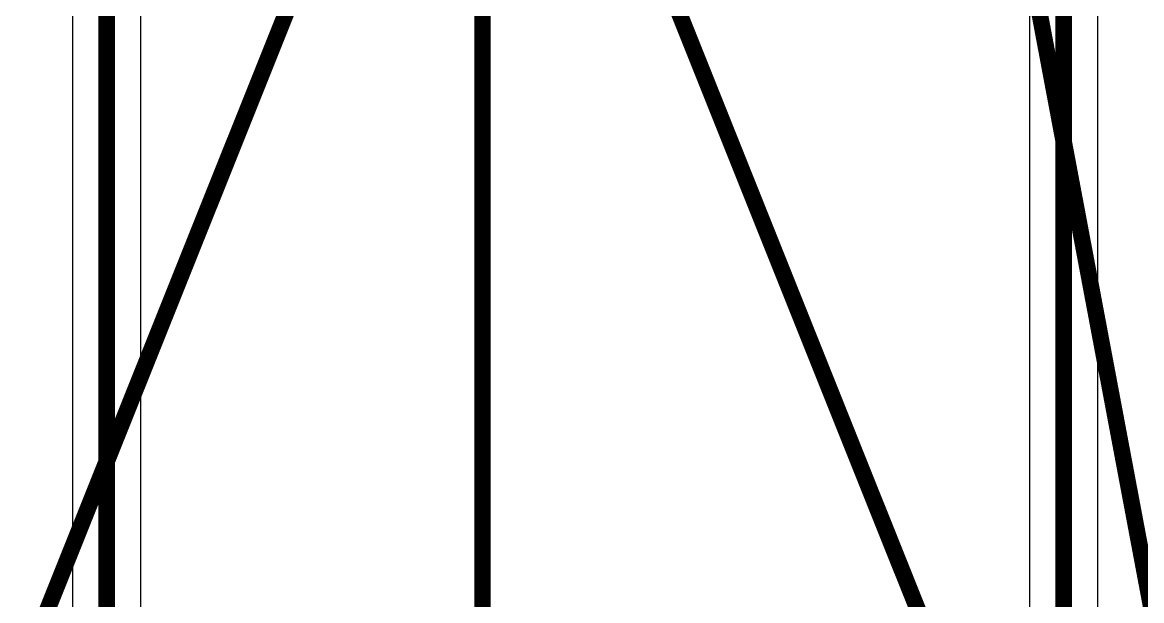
# Model space of a CAD drawing. Header units: inches. Extents: x -0.14 to 3.29, y -0.08 to 7.88.
# Drawn here: x 1.355 to 1.89, y 3.421 to 3.698 of the extents above; entities that cross this region are included whole.
import ezdxf

# ---------------------------------------------------------------- set-up
doc = ezdxf.new("R2010")
doc.units = ezdxf.units.IN
doc.header["$MEASUREMENT"] = 0
doc.layers.add('Bottom Layer', color=5, linetype='Continuous')
doc.layers.add('PCBD Notes', color=76, linetype='Continuous')

msp = doc.modelspace()

# ---------------------------------------------------------------- linework, layer by layer
at = {"layer": 'Bottom Layer'}
for p, q in [((1.83615, 3.97546), (1.83615, 3.01369)), ((1.86877, 3.01052), (1.86877, 3.97546)), ((1.37888, 3.77207), (1.37888, 3.17966)), ((1.41151, 3.17966), (1.41151, 3.77207))]:
    msp.add_line(p, q, dxfattribs=at)
for points in [[(1.85246, 2.99419, 0.008, 0.008, 0), (1.85246, 3.99543, 0.008, 0.008, 0)], [(1.3952, 3.15968, 0.008, 0.008, 0), (1.3952, 3.79205, 0.008, 0.008, 0)]]:
    msp.add_lwpolyline(points, format="xyseb", dxfattribs=at)
at = {"layer": 'PCBD Notes'}
for points in [[(0, 0, 0.00787, 0.00787, 0), (3.14961, 7.87402, 0.00787, 0.00787, 0)], [(0, 7.87402, 0.00787, 0.00787, 0), (3.14961, 0, 0.00787, 0.00787, 0)], [(1.08268, 7.73622, 0.00787, 0.00787, 0), (2.06693, 2.5, 0.00787, 0.00787, 0)], [(1.5748, 2.1, 0.00787, 0.00787, 0), (1.5748, 5.93701, 0.00787, 0.00787, 0)]]:
    msp.add_lwpolyline(points, format="xyseb", dxfattribs=at)

doc.saveas('drawing.dxf')
